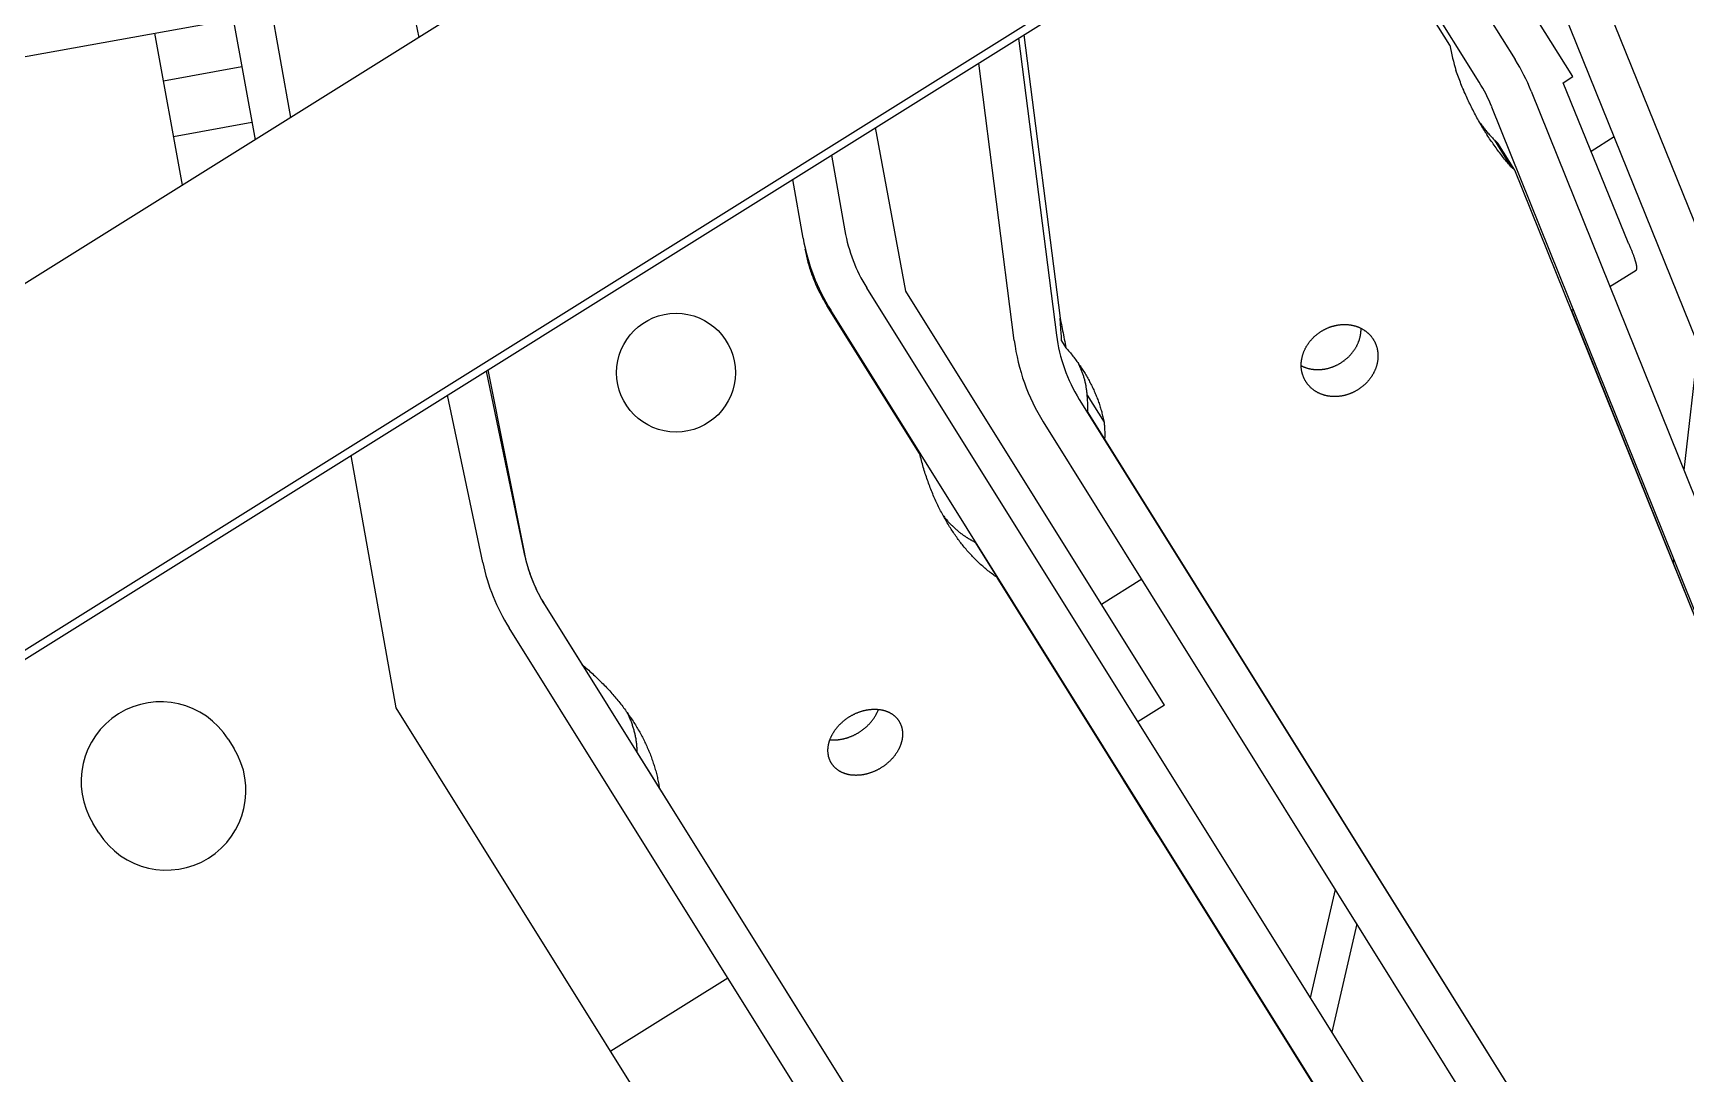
# Model space of a CAD drawing. Extents: x -79364 to 3230, y 28528 to 72157.
# Drawn here: x -66745.1 to -66433.7, y 55349.3 to 55545.4 of the extents above; entities that cross this region are included whole.
import ezdxf

# ---------------------------------------------------------------- set-up
doc = ezdxf.new("R2010")
doc.units = 0
doc.header["$LTSCALE"] = 500
doc.linetypes.add('CENTER', pattern=[7, 4, -1, 1, -1])
doc.layers.get('0').update_dxf_attribs({"linetype": 'CONTINUOUS'})
doc.layers.add('S0CO1', color=1, linetype='CONTINUOUS')

# ---------------------------------------------------------------- blocks, each defined once
blk = doc.blocks.new('PK65002M m platform_side')
at = {"linetype": 'Continuous'}
for p, q in [((-9419.15, 6567.8), (-11373.19, 5346.78)), ((-9465.53, 6442.11), (-9376.24, 6221.13)), ((-9383.66, 6218.13), (-9472.42, 6437.82)), ((-9459.95, 6399.06), (-9480.87, 6432.54)), ((-9487.24, 6428.56), (-9470.81, 6402.27)), ((-9681.26, 6424.98), (-9677.41, 6406.42)), ((-9483.1, 6404.97), (-9494.87, 6423.8)), ((-9477.59, 6398.03), (-9494.03, 6424.32)), ((-11331.72, 5303.7), (-9545.99, 6419.55)), ((-11330.93, 5302.43), (-9545.19, 6418.28)), ((-9701.51, 6391.36), (-9705.41, 6413.18)), ((-9767.17, 6400.03), (-9713.8, 6409.62)), ((-9712.38, 6409.88), (-9708.23, 6387.16)), ((-9721.92, 6378.61), (-9727.15, 6407.22)), ((-9564.4, 6406.28), (-9557.25, 6350.35)), ((-9563.37, 6406.92), (-9556.55, 6353.58)), ((-9725.51, 6398.28), (-9710.76, 6400.98)), ((-9565.18, 6349.33), (-9571.87, 6401.61)), ((-9461.79, 6397.91), (-9459.95, 6399.06)), ((-9449.5, 6367.81), (-9461.79, 6397.91)), ((-9467.79, 6396.32), (-9389.01, 6200.67)), ((-9390.38, 6182.65), (-9475.21, 6393.33)), ((-9723.59, 6387.76), (-9708.83, 6390.46)), ((-9585.64, 6358.66), (-9591.32, 6389.45)), ((-9452.17, 6387.69), (-9456.51, 6384.98)), ((-9471.47, 6381.98), (-9474.65, 6387.07)), ((-9470.9, 6381.41), (-9474.08, 6386.5)), ((-9599.61, 6384.28), (-9597.1, 6370)), ((-9397.07, 6198.37), (-9470.9, 6381.41)), ((-9604.98, 6368.62), (-9606.93, 6379.7)), ((-9448.04, 6362.56), (-9452.96, 6359.49)), ((-9448.04, 6362.56), (-9448.02, 6362.58)), ((-9593, 6359.29), (-9453.7, 6136.38)), ((-9536.89, 6280.64), (-9585.64, 6358.66)), ((-9583.04, 6328.07), (-9600.48, 6355.97)), ((-9458.63, 6129.17), (-9599.78, 6355.05)), ((-9459.85, 6355.18), (-9460.23, 6354.94)), ((-9427.79, 6274.53), (-9460.12, 6355.01)), ((-9556.26, 6349.28), (-9555.45, 6347.99)), ((-9436.34, 6348.53), (-9439.05, 6324.95)), ((-9664.72, 6343.59), (-9657.51, 6309.19)), ((-9664.36, 6343.82), (-9657.55, 6309.47)), ((-9665.34, 6307.54), (-9671.95, 6339.07)), ((-9552.93, 6338.26), (-9438.75, 6155.53)), ((-9551.46, 6339.08), (-9548.28, 6333.99)), ((-9551.35, 6335.76), (-9446.28, 6167.62)), ((-9454.84, 6166.18), (-9559.71, 6334.02)), ((-9681.64, 6280.17), (-9690.13, 6327.71)), ((-9572.63, 6311.41), (-9568.44, 6304.7)), ((-9534.38, 6308.61), (-9534.4, 6308.6)), ((-9440.96, 6308.28), (-9441.05, 6307.53)), ((-9474.69, 6154.65), (-9568.44, 6304.7)), ((-9541.18, 6304.36), (-9548.75, 6299.63)), ((-9653.59, 6299.44), (-9507.08, 6064.98)), ((-9653.56, 6299.4), (-9646.6, 6288.27)), ((-9509.46, 6053.69), (-9660.37, 6295.2)), ((-9627.95, 6194.25), (-9681.64, 6280.17)), ((-9536.89, 6280.64), (-9541.89, 6277.51)), ((-9713.3, 6274.22), (-9712.24, 6272.53)), ((-9548.68, 6273.27), (-9548.77, 6273.22)), ((-9636.23, 6271.67), (-9539.4, 6116.7)), ((-9634.13, 6268.3), (-9632.07, 6265)), ((-9538.55, 6256.88), (-9544.66, 6266.64)), ((-9737.68, 6256.63), (-9738.74, 6258.33)), ((-9537.94, 6255.89), (-9538.55, 6256.88)), ((-9533.62, 6248.98), (-9537.94, 6255.89)), ((-9537.94, 6255.89), (-9537.94, 6255.89)), ((-9533.62, 6248.98), (-9533.62, 6248.98)), ((-9509.39, 6225.5), (-9504.66, 6245.91)), ((-9500.64, 6239.48), (-9505.37, 6219.07)), ((-9612.37, 6233.47), (-9612.37, 6233.47)), ((-9523.67, 6233.05), (-9523.67, 6233.06)), ((-9522.82, 6231.69), (-9523.67, 6233.05)), ((-9619.15, 6229.23), (-9641.2, 6215.46)), ((-9510.36, 6211.76), (-9522.82, 6231.69)), ((-9511.98, 6214.34), (-9511.94, 6214.49))]:
    blk.add_line(p, q, dxfattribs=at)
for points in [[(-9479.03, 6393.28), (-9479.17, 6393.56), (-9479.31, 6393.85), (-9479.45, 6394.13), (-9479.59, 6394.42), (-9479.72, 6394.71), (-9479.86, 6395), (-9479.99, 6395.3), (-9480.12, 6395.59), (-9480.26, 6395.89), (-9480.39, 6396.19), (-9480.51, 6396.49), (-9480.64, 6396.79), (-9480.77, 6397.09), (-9480.89, 6397.39), (-9481.02, 6397.7), (-9481.14, 6398), (-9481.26, 6398.31), (-9481.38, 6398.62), (-9481.5, 6398.93), (-9481.62, 6399.25), (-9481.73, 6399.56), (-9481.85, 6399.87), (-9481.96, 6400.19)], [(-9477.39, 6390.23), (-9477.55, 6390.5), (-9477.7, 6390.77), (-9477.86, 6391.04), (-9478.01, 6391.31), (-9478.16, 6391.59), (-9478.31, 6391.87), (-9478.45, 6392.15), (-9478.6, 6392.43), (-9478.74, 6392.71), (-9478.89, 6392.99), (-9479.03, 6393.28)], [(-9477.52, 6390.45), (-9477.46, 6390.37), (-9477.34, 6390.2), (-9477.22, 6390.03), (-9477.1, 6389.86), (-9476.97, 6389.7), (-9476.85, 6389.53), (-9476.72, 6389.37), (-9476.59, 6389.21), (-9476.46, 6389.05), (-9476.33, 6388.89), (-9476.19, 6388.73), (-9476.06, 6388.57), (-9475.93, 6388.42), (-9475.79, 6388.26), (-9475.65, 6388.11), (-9475.51, 6387.96), (-9475.37, 6387.81), (-9475.23, 6387.66), (-9475.09, 6387.51), (-9474.94, 6387.36), (-9474.8, 6387.22), (-9474.65, 6387.07)], [(-9476.43, 6388.61), (-9476.44, 6388.64), (-9476.61, 6388.9), (-9476.77, 6389.16), (-9476.93, 6389.43), (-9477.08, 6389.69), (-9477.24, 6389.96), (-9477.39, 6390.23)], [(-9471.47, 6381.98), (-9471.66, 6382.2), (-9471.85, 6382.42), (-9472.05, 6382.64), (-9472.23, 6382.86), (-9472.42, 6383.08), (-9472.61, 6383.31), (-9472.8, 6383.53), (-9472.98, 6383.76), (-9473.17, 6383.99), (-9473.35, 6384.22), (-9473.53, 6384.45), (-9473.71, 6384.69), (-9473.89, 6384.92), (-9474.07, 6385.16), (-9474.25, 6385.4), (-9474.42, 6385.64), (-9474.6, 6385.88), (-9474.77, 6386.12), (-9474.94, 6386.37), (-9475.11, 6386.62), (-9475.28, 6386.86), (-9475.45, 6387.11), (-9475.62, 6387.36), (-9475.79, 6387.62), (-9475.95, 6387.87), (-9476.12, 6388.13), (-9476.28, 6388.38), (-9476.43, 6388.61)], [(-9474.65, 6387.07), (-9474.46, 6386.88), (-9474.27, 6386.69), (-9474.08, 6386.5)], [(-9470.9, 6381.41), (-9471.09, 6381.6), (-9471.28, 6381.79), (-9471.47, 6381.98)], [(-9600.48, 6355.97), (-9600.64, 6356.23), (-9600.79, 6356.49), (-9600.94, 6356.75), (-9601.09, 6357), (-9601.24, 6357.26), (-9601.38, 6357.52), (-9601.52, 6357.78), (-9601.66, 6358.04), (-9601.79, 6358.3), (-9601.92, 6358.57), (-9602.05, 6358.83), (-9602.18, 6359.1), (-9602.3, 6359.37), (-9602.43, 6359.64), (-9602.55, 6359.91), (-9602.66, 6360.18), (-9602.78, 6360.45), (-9602.89, 6360.73), (-9603, 6361), (-9603.1, 6361.28), (-9603.2, 6361.55), (-9603.3, 6361.83), (-9603.4, 6362.11), (-9603.5, 6362.39), (-9603.59, 6362.67), (-9603.68, 6362.95), (-9603.76, 6363.23), (-9603.85, 6363.52), (-9603.93, 6363.8), (-9604.01, 6364.09), (-9604.08, 6364.37), (-9604.15, 6364.66), (-9604.22, 6364.95), (-9604.29, 6365.23), (-9604.35, 6365.52), (-9604.42, 6365.81), (-9604.47, 6366.1), (-9604.53, 6366.39), (-9604.56, 6366.53)], [(-9448.02, 6362.58), (-9448, 6362.59), (-9447.98, 6362.62), (-9447.96, 6362.64), (-9447.94, 6362.67), (-9447.93, 6362.7), (-9447.91, 6362.73), (-9447.9, 6362.77), (-9447.89, 6362.81), (-9447.89, 6362.85), (-9447.88, 6362.89), (-9447.88, 6362.94), (-9447.88, 6362.99), (-9447.88, 6363.04), (-9447.88, 6363.1), (-9447.88, 6363.15), (-9447.88, 6363.21), (-9447.89, 6363.28), (-9447.9, 6363.34), (-9447.91, 6363.41), (-9447.92, 6363.48), (-9447.94, 6363.56), (-9447.95, 6363.64), (-9447.97, 6363.72), (-9447.99, 6363.8), (-9448.01, 6363.88), (-9448.03, 6363.97), (-9448.05, 6364.06), (-9448.08, 6364.15), (-9448.11, 6364.25), (-9448.14, 6364.35), (-9448.17, 6364.45), (-9448.2, 6364.55), (-9448.24, 6364.66), (-9448.27, 6364.77), (-9448.31, 6364.88), (-9448.35, 6364.99), (-9448.39, 6365.11), (-9448.43, 6365.23), (-9448.48, 6365.35), (-9448.53, 6365.48), (-9448.57, 6365.6), (-9448.62, 6365.73), (-9448.68, 6365.87), (-9448.73, 6366), (-9448.79, 6366.14), (-9448.84, 6366.28), (-9448.9, 6366.42), (-9448.96, 6366.56), (-9449.02, 6366.71), (-9449.09, 6366.86), (-9449.15, 6367.01), (-9449.22, 6367.17), (-9449.29, 6367.32), (-9449.36, 6367.48), (-9449.43, 6367.64), (-9449.5, 6367.81)], [(-9556.26, 6349.28), (-9556.28, 6349.61), (-9556.3, 6349.94), (-9556.32, 6350.28), (-9556.34, 6350.61), (-9556.36, 6350.94), (-9556.39, 6351.27), (-9556.41, 6351.6), (-9556.43, 6351.93), (-9556.45, 6352.26), (-9556.48, 6352.59), (-9556.5, 6352.92), (-9556.52, 6353.25), (-9556.55, 6353.58)], [(-9556.55, 6353.58), (-9556.47, 6353.18), (-9556.39, 6352.79), (-9556.31, 6352.39), (-9556.23, 6351.99), (-9556.15, 6351.59), (-9556.07, 6351.19), (-9555.99, 6350.79), (-9555.91, 6350.39), (-9555.84, 6349.99), (-9555.76, 6349.59), (-9555.68, 6349.19), (-9555.61, 6348.79), (-9555.53, 6348.39), (-9555.45, 6347.99)], [(-9510.05, 6348.36), (-9510, 6348.44), (-9509.95, 6348.53), (-9509.89, 6348.61), (-9509.83, 6348.7), (-9509.78, 6348.78), (-9509.72, 6348.86), (-9509.66, 6348.94), (-9509.6, 6349.02), (-9509.54, 6349.1), (-9509.47, 6349.18), (-9509.41, 6349.26), (-9509.35, 6349.34), (-9509.28, 6349.42), (-9509.21, 6349.5), (-9509.14, 6349.57), (-9509.08, 6349.65), (-9509, 6349.72), (-9508.93, 6349.8), (-9508.86, 6349.87), (-9508.79, 6349.94), (-9508.72, 6350.01), (-9508.64, 6350.08), (-9508.56, 6350.15), (-9508.49, 6350.22), (-9508.41, 6350.29), (-9508.33, 6350.36), (-9508.25, 6350.42), (-9508.17, 6350.49), (-9508.09, 6350.55), (-9508.01, 6350.62), (-9507.93, 6350.68), (-9507.84, 6350.74), (-9507.76, 6350.8), (-9507.67, 6350.86), (-9507.59, 6350.92), (-9507.5, 6350.98), (-9507.42, 6351.03), (-9507.33, 6351.09), (-9507.24, 6351.14), (-9507.15, 6351.2), (-9507.06, 6351.25), (-9506.97, 6351.3), (-9506.88, 6351.35), (-9506.79, 6351.4), (-9506.7, 6351.45), (-9506.6, 6351.49), (-9506.51, 6351.54), (-9506.42, 6351.58), (-9506.32, 6351.63), (-9506.23, 6351.67), (-9506.13, 6351.71), (-9506.04, 6351.75), (-9505.94, 6351.79), (-9505.84, 6351.83), (-9505.75, 6351.86), (-9505.65, 6351.9), (-9505.55, 6351.93), (-9505.46, 6351.96), (-9505.36, 6351.99), (-9505.26, 6352.03), (-9505.16, 6352.05), (-9505.06, 6352.08), (-9504.96, 6352.11), (-9504.86, 6352.13), (-9504.76, 6352.16), (-9504.66, 6352.18), (-9504.56, 6352.2), (-9504.46, 6352.22), (-9504.36, 6352.24), (-9504.26, 6352.26), (-9504.16, 6352.27), (-9504.06, 6352.29), (-9503.96, 6352.3), (-9503.86, 6352.32), (-9503.76, 6352.33), (-9503.66, 6352.34), (-9503.56, 6352.34), (-9503.46, 6352.35), (-9503.36, 6352.36), (-9503.26, 6352.36), (-9503.16, 6352.37), (-9503.06, 6352.37), (-9502.96, 6352.37), (-9502.87, 6352.37), (-9502.77, 6352.37), (-9502.67, 6352.36), (-9502.57, 6352.36), (-9502.47, 6352.35), (-9502.38, 6352.35), (-9502.28, 6352.34), (-9502.18, 6352.33), (-9502.08, 6352.32), (-9501.99, 6352.3), (-9501.89, 6352.29), (-9501.8, 6352.28), (-9501.7, 6352.26), (-9501.61, 6352.24), (-9501.51, 6352.22), (-9501.42, 6352.2), (-9501.32, 6352.18), (-9501.23, 6352.16), (-9501.14, 6352.14), (-9501.05, 6352.11), (-9500.95, 6352.09), (-9500.86, 6352.06), (-9500.77, 6352.03), (-9500.68, 6352), (-9500.59, 6351.97), (-9500.5, 6351.94), (-9500.42, 6351.9), (-9500.33, 6351.87), (-9500.24, 6351.83), (-9500.16, 6351.79), (-9500.07, 6351.76), (-9499.99, 6351.72), (-9499.9, 6351.68), (-9499.82, 6351.63), (-9499.74, 6351.59), (-9499.66, 6351.55), (-9499.57, 6351.5), (-9499.49, 6351.45), (-9499.42, 6351.41), (-9499.34, 6351.36), (-9499.26, 6351.31), (-9499.18, 6351.26), (-9499.11, 6351.2), (-9499.03, 6351.15), (-9498.96, 6351.1), (-9498.89, 6351.04), (-9498.81, 6350.99), (-9498.74, 6350.93), (-9498.67, 6350.87), (-9498.6, 6350.81), (-9498.54, 6350.75), (-9498.47, 6350.69), (-9498.4, 6350.63), (-9498.34, 6350.56), (-9498.28, 6350.5), (-9498.21, 6350.43), (-9498.15, 6350.37), (-9498.09, 6350.3), (-9498.03, 6350.23), (-9497.97, 6350.16), (-9497.92, 6350.09), (-9497.86, 6350.02), (-9497.8, 6349.95), (-9497.75, 6349.87), (-9497.7, 6349.8), (-9497.65, 6349.73), (-9497.6, 6349.65), (-9497.55, 6349.58), (-9497.53, 6349.55)], [(-9500.91, 6347.88), (-9500.86, 6347.97), (-9500.81, 6348.05), (-9500.76, 6348.14), (-9500.71, 6348.23), (-9500.66, 6348.31), (-9500.62, 6348.4), (-9500.57, 6348.49), (-9500.53, 6348.58), (-9500.49, 6348.67), (-9500.45, 6348.76), (-9500.41, 6348.85), (-9500.37, 6348.94), (-9500.33, 6349.03), (-9500.3, 6349.13), (-9500.26, 6349.22), (-9500.23, 6349.31), (-9500.2, 6349.4), (-9500.17, 6349.5), (-9500.14, 6349.59), (-9500.11, 6349.68), (-9500.08, 6349.78), (-9500.06, 6349.87), (-9500.03, 6349.96), (-9500.01, 6350.06), (-9499.99, 6350.15), (-9499.97, 6350.24), (-9499.95, 6350.34), (-9499.94, 6350.43), (-9499.92, 6350.52), (-9499.91, 6350.62), (-9499.89, 6350.71), (-9499.88, 6350.8), (-9499.87, 6350.9), (-9499.86, 6350.99), (-9499.86, 6351.08), (-9499.85, 6351.18), (-9499.85, 6351.27), (-9499.84, 6351.37), (-9499.84, 6351.46), (-9499.84, 6351.55), (-9499.84, 6351.64)], [(-9555.45, 6347.99), (-9555.28, 6347.8), (-9555.11, 6347.6), (-9554.94, 6347.4), (-9554.77, 6347.2), (-9554.61, 6347.01), (-9554.45, 6346.81), (-9554.29, 6346.61)], [(-9510.25, 6341.6), (-9510.28, 6341.65), (-9510.33, 6341.73), (-9510.37, 6341.81), (-9510.42, 6341.88), (-9510.46, 6341.96), (-9510.5, 6342.04), (-9510.54, 6342.12), (-9510.58, 6342.2), (-9510.62, 6342.29), (-9510.65, 6342.37), (-9510.69, 6342.45), (-9510.72, 6342.53), (-9510.75, 6342.62), (-9510.78, 6342.7), (-9510.81, 6342.79), (-9510.84, 6342.87), (-9510.87, 6342.96), (-9510.89, 6343.05), (-9510.92, 6343.13), (-9510.94, 6343.22), (-9510.96, 6343.31), (-9510.98, 6343.4), (-9511, 6343.49), (-9511.02, 6343.58), (-9511.04, 6343.67), (-9511.05, 6343.76), (-9511.06, 6343.85), (-9511.08, 6343.94), (-9511.09, 6344.03), (-9511.1, 6344.12), (-9511.11, 6344.21), (-9511.11, 6344.31), (-9511.12, 6344.4), (-9511.12, 6344.49), (-9511.12, 6344.58), (-9511.12, 6344.68), (-9511.12, 6344.77), (-9511.12, 6344.86), (-9511.12, 6344.96), (-9511.11, 6345.05), (-9511.11, 6345.14), (-9511.1, 6345.24), (-9511.09, 6345.33), (-9511.08, 6345.43), (-9511.07, 6345.52), (-9511.06, 6345.61), (-9511.04, 6345.71), (-9511.03, 6345.8), (-9511.01, 6345.9), (-9510.99, 6345.99), (-9510.97, 6346.08), (-9510.95, 6346.18), (-9510.93, 6346.27), (-9510.91, 6346.37), (-9510.88, 6346.46), (-9510.86, 6346.55), (-9510.83, 6346.65), (-9510.8, 6346.74), (-9510.77, 6346.83), (-9510.74, 6346.92), (-9510.7, 6347.02), (-9510.67, 6347.11), (-9510.63, 6347.2), (-9510.6, 6347.29), (-9510.56, 6347.38), (-9510.52, 6347.47), (-9510.48, 6347.56), (-9510.44, 6347.65), (-9510.39, 6347.74), (-9510.35, 6347.83), (-9510.3, 6347.92), (-9510.25, 6348.01), (-9510.21, 6348.1), (-9510.16, 6348.19), (-9510.11, 6348.27), (-9510.05, 6348.36)], [(-9511.12, 6344.6), (-9511.07, 6344.57), (-9510.99, 6344.53), (-9510.9, 6344.49), (-9510.82, 6344.45), (-9510.73, 6344.41), (-9510.64, 6344.38), (-9510.55, 6344.34), (-9510.47, 6344.31), (-9510.38, 6344.27), (-9510.29, 6344.24), (-9510.2, 6344.21), (-9510.11, 6344.18), (-9510.02, 6344.16), (-9509.92, 6344.13), (-9509.83, 6344.1), (-9509.74, 6344.08), (-9509.65, 6344.06), (-9509.55, 6344.04), (-9509.46, 6344.02), (-9509.37, 6344), (-9509.27, 6343.98), (-9509.18, 6343.97), (-9509.08, 6343.95), (-9508.99, 6343.94), (-9508.89, 6343.92), (-9508.79, 6343.91), (-9508.69, 6343.9), (-9508.6, 6343.9), (-9508.5, 6343.89), (-9508.4, 6343.88), (-9508.3, 6343.88), (-9508.2, 6343.87), (-9508.1, 6343.87), (-9508, 6343.87), (-9507.9, 6343.87), (-9507.8, 6343.87), (-9507.7, 6343.88), (-9507.6, 6343.88), (-9507.5, 6343.89), (-9507.4, 6343.9), (-9507.3, 6343.9), (-9507.2, 6343.91), (-9507.1, 6343.92), (-9507, 6343.94), (-9506.9, 6343.95), (-9506.8, 6343.96), (-9506.7, 6343.98), (-9506.61, 6344), (-9506.51, 6344.02), (-9506.41, 6344.04), (-9506.31, 6344.06), (-9506.21, 6344.08), (-9506.11, 6344.1), (-9506.01, 6344.13), (-9505.91, 6344.16), (-9505.81, 6344.18), (-9505.71, 6344.21), (-9505.61, 6344.24), (-9505.52, 6344.27), (-9505.42, 6344.31), (-9505.32, 6344.34), (-9505.22, 6344.38), (-9505.13, 6344.41), (-9505.03, 6344.45), (-9504.93, 6344.49), (-9504.84, 6344.53), (-9504.74, 6344.57), (-9504.65, 6344.61), (-9504.55, 6344.65), (-9504.46, 6344.7), (-9504.37, 6344.74), (-9504.28, 6344.79), (-9504.18, 6344.84), (-9504.09, 6344.89), (-9504, 6344.94), (-9503.91, 6344.99), (-9503.82, 6345.04), (-9503.74, 6345.09), (-9503.65, 6345.14), (-9503.56, 6345.2), (-9503.47, 6345.26), (-9503.39, 6345.31), (-9503.3, 6345.37), (-9503.22, 6345.43), (-9503.13, 6345.49), (-9503.05, 6345.55), (-9502.96, 6345.62), (-9502.88, 6345.68), (-9502.8, 6345.75), (-9502.72, 6345.81), (-9502.64, 6345.88), (-9502.56, 6345.95), (-9502.48, 6346.01), (-9502.4, 6346.08), (-9502.33, 6346.15), (-9502.25, 6346.22), (-9502.18, 6346.3), (-9502.1, 6346.37), (-9502.03, 6346.44), (-9501.96, 6346.52), (-9501.89, 6346.59), (-9501.82, 6346.67), (-9501.75, 6346.74), (-9501.69, 6346.82), (-9501.62, 6346.9), (-9501.56, 6346.97), (-9501.49, 6347.05), (-9501.43, 6347.13), (-9501.37, 6347.21), (-9501.31, 6347.29), (-9501.25, 6347.38), (-9501.19, 6347.46), (-9501.13, 6347.54), (-9501.07, 6347.63), (-9501.02, 6347.71), (-9500.96, 6347.8), (-9500.91, 6347.88)], [(-9497.53, 6349.55), (-9497.5, 6349.5), (-9497.46, 6349.42), (-9497.41, 6349.35), (-9497.37, 6349.27), (-9497.32, 6349.19), (-9497.28, 6349.11), (-9497.24, 6349.03), (-9497.2, 6348.95), (-9497.17, 6348.87), (-9497.13, 6348.78), (-9497.1, 6348.7), (-9497.06, 6348.62), (-9497.03, 6348.53), (-9497, 6348.45), (-9496.97, 6348.36), (-9496.94, 6348.28), (-9496.92, 6348.19), (-9496.89, 6348.1), (-9496.87, 6348.02), (-9496.84, 6347.93), (-9496.82, 6347.84), (-9496.8, 6347.75), (-9496.78, 6347.66), (-9496.76, 6347.57), (-9496.75, 6347.48), (-9496.73, 6347.39), (-9496.72, 6347.3), (-9496.71, 6347.21), (-9496.7, 6347.12), (-9496.69, 6347.03), (-9496.68, 6346.94), (-9496.67, 6346.85), (-9496.67, 6346.75), (-9496.66, 6346.66), (-9496.66, 6346.57), (-9496.66, 6346.47), (-9496.66, 6346.38), (-9496.66, 6346.29), (-9496.67, 6346.19), (-9496.67, 6346.1), (-9496.68, 6346.01), (-9496.68, 6345.91), (-9496.69, 6345.82), (-9496.7, 6345.73), (-9496.71, 6345.63), (-9496.73, 6345.54), (-9496.74, 6345.44), (-9496.76, 6345.35), (-9496.77, 6345.26), (-9496.79, 6345.16), (-9496.81, 6345.07), (-9496.83, 6344.97), (-9496.85, 6344.88), (-9496.88, 6344.79), (-9496.9, 6344.69), (-9496.93, 6344.6), (-9496.96, 6344.51), (-9496.99, 6344.41), (-9497.02, 6344.32), (-9497.05, 6344.23), (-9497.08, 6344.13), (-9497.12, 6344.04), (-9497.15, 6343.95), (-9497.19, 6343.86), (-9497.23, 6343.77), (-9497.27, 6343.68), (-9497.31, 6343.59), (-9497.35, 6343.5), (-9497.39, 6343.41), (-9497.44, 6343.32), (-9497.48, 6343.23), (-9497.53, 6343.14), (-9497.58, 6343.05), (-9497.63, 6342.97), (-9497.68, 6342.88), (-9497.73, 6342.79)], [(-9554.29, 6346.61), (-9554.13, 6346.41), (-9553.97, 6346.21), (-9553.82, 6346.01), (-9553.66, 6345.8), (-9553.51, 6345.6), (-9553.37, 6345.4), (-9553.22, 6345.19), (-9553.07, 6344.99), (-9552.93, 6344.78), (-9552.79, 6344.58), (-9552.65, 6344.37), (-9552.51, 6344.16), (-9552.38, 6343.96), (-9552.24, 6343.75), (-9552.11, 6343.54)], [(-9551.46, 6339.08), (-9551.47, 6339.25), (-9551.48, 6339.43), (-9551.5, 6339.6), (-9551.52, 6339.78), (-9551.54, 6339.95), (-9551.56, 6340.12), (-9551.58, 6340.29), (-9551.61, 6340.46), (-9551.64, 6340.63), (-9551.67, 6340.8), (-9551.7, 6340.97), (-9551.73, 6341.13), (-9551.77, 6341.3), (-9551.8, 6341.47), (-9551.84, 6341.63), (-9551.88, 6341.79), (-9551.92, 6341.95), (-9551.97, 6342.12), (-9552.01, 6342.28), (-9552.06, 6342.44), (-9552.11, 6342.59), (-9552.16, 6342.75), (-9552.21, 6342.91), (-9552.26, 6343.07), (-9552.32, 6343.22), (-9552.37, 6343.38), (-9552.43, 6343.53), (-9552.49, 6343.68), (-9552.55, 6343.84), (-9552.62, 6343.99), (-9552.68, 6344.14), (-9552.75, 6344.29), (-9552.82, 6344.44), (-9552.89, 6344.59), (-9552.96, 6344.73), (-9553.03, 6344.88), (-9553.1, 6345.03), (-9553.12, 6345.05)], [(-9552.11, 6343.54), (-9551.98, 6343.32), (-9551.85, 6343.11), (-9551.72, 6342.89), (-9551.59, 6342.68), (-9551.47, 6342.46), (-9551.34, 6342.24), (-9551.22, 6342.02), (-9551.1, 6341.8), (-9550.99, 6341.58), (-9550.87, 6341.36), (-9550.76, 6341.14), (-9550.65, 6340.92), (-9550.54, 6340.7), (-9550.43, 6340.48), (-9550.32, 6340.25), (-9550.22, 6340.03), (-9550.12, 6339.8), (-9550.02, 6339.58), (-9549.92, 6339.35), (-9549.83, 6339.12), (-9549.74, 6338.9), (-9549.65, 6338.67), (-9549.56, 6338.44), (-9549.47, 6338.21), (-9549.39, 6337.98), (-9549.3, 6337.75), (-9549.22, 6337.52), (-9549.14, 6337.29), (-9549.07, 6337.06), (-9548.99, 6336.82), (-9548.92, 6336.59), (-9548.85, 6336.36), (-9548.78, 6336.12), (-9548.72, 6335.89), (-9548.66, 6335.65), (-9548.6, 6335.41), (-9548.54, 6335.18), (-9548.48, 6334.94), (-9548.43, 6334.7), (-9548.38, 6334.46), (-9548.33, 6334.23), (-9548.28, 6333.99)], [(-9497.73, 6342.79), (-9497.78, 6342.71), (-9497.84, 6342.62), (-9497.89, 6342.54), (-9497.95, 6342.45), (-9498.01, 6342.37), (-9498.07, 6342.29), (-9498.13, 6342.21), (-9498.19, 6342.13), (-9498.25, 6342.05), (-9498.31, 6341.97), (-9498.37, 6341.89), (-9498.44, 6341.81), (-9498.51, 6341.73), (-9498.57, 6341.66), (-9498.64, 6341.58), (-9498.71, 6341.5), (-9498.78, 6341.43), (-9498.85, 6341.36), (-9498.92, 6341.28), (-9499, 6341.21), (-9499.07, 6341.14), (-9499.14, 6341.07), (-9499.22, 6341), (-9499.3, 6340.93), (-9499.37, 6340.86), (-9499.45, 6340.79), (-9499.53, 6340.73), (-9499.61, 6340.66), (-9499.69, 6340.6), (-9499.78, 6340.54), (-9499.86, 6340.47), (-9499.94, 6340.41), (-9500.03, 6340.35), (-9500.11, 6340.29), (-9500.2, 6340.23), (-9500.28, 6340.18), (-9500.37, 6340.12), (-9500.46, 6340.06), (-9500.55, 6340.01), (-9500.63, 6339.96), (-9500.72, 6339.9), (-9500.81, 6339.85), (-9500.91, 6339.8), (-9501, 6339.75), (-9501.09, 6339.71), (-9501.18, 6339.66), (-9501.28, 6339.61), (-9501.37, 6339.57), (-9501.46, 6339.52), (-9501.56, 6339.48), (-9501.65, 6339.44), (-9501.75, 6339.4), (-9501.84, 6339.36), (-9501.94, 6339.33), (-9502.04, 6339.29), (-9502.13, 6339.25), (-9502.23, 6339.22), (-9502.33, 6339.19), (-9502.43, 6339.16), (-9502.53, 6339.13), (-9502.62, 6339.1), (-9502.72, 6339.07), (-9502.82, 6339.04), (-9502.92, 6339.02), (-9503.02, 6338.99), (-9503.12, 6338.97), (-9503.22, 6338.95), (-9503.32, 6338.93), (-9503.42, 6338.91), (-9503.52, 6338.89), (-9503.62, 6338.88), (-9503.72, 6338.86), (-9503.82, 6338.85), (-9503.92, 6338.84), (-9504.02, 6338.82), (-9504.12, 6338.82), (-9504.22, 6338.81), (-9504.32, 6338.8), (-9504.42, 6338.79), (-9504.52, 6338.79), (-9504.62, 6338.79), (-9504.72, 6338.78), (-9504.82, 6338.78), (-9504.92, 6338.78), (-9505.02, 6338.79), (-9505.12, 6338.79), (-9505.21, 6338.79), (-9505.31, 6338.8), (-9505.41, 6338.81), (-9505.51, 6338.81), (-9505.6, 6338.82), (-9505.7, 6338.84), (-9505.8, 6338.85), (-9505.89, 6338.86), (-9505.99, 6338.88), (-9506.08, 6338.89), (-9506.18, 6338.91), (-9506.27, 6338.93), (-9506.37, 6338.95), (-9506.46, 6338.97), (-9506.55, 6338.99), (-9506.65, 6339.01), (-9506.74, 6339.04), (-9506.83, 6339.07), (-9506.92, 6339.09), (-9507.01, 6339.12), (-9507.1, 6339.15), (-9507.19, 6339.18), (-9507.28, 6339.22), (-9507.37, 6339.25), (-9507.46, 6339.28), (-9507.54, 6339.32), (-9507.63, 6339.36), (-9507.71, 6339.4), (-9507.8, 6339.43), (-9507.88, 6339.48), (-9507.97, 6339.52), (-9508.05, 6339.56), (-9508.13, 6339.6), (-9508.21, 6339.65), (-9508.29, 6339.7), (-9508.37, 6339.74), (-9508.45, 6339.79), (-9508.53, 6339.84), (-9508.6, 6339.89), (-9508.68, 6339.95), (-9508.75, 6340), (-9508.83, 6340.05), (-9508.9, 6340.11), (-9508.97, 6340.17), (-9509.04, 6340.22), (-9509.11, 6340.28), (-9509.18, 6340.34), (-9509.25, 6340.4), (-9509.31, 6340.46), (-9509.38, 6340.53), (-9509.45, 6340.59), (-9509.51, 6340.65), (-9509.57, 6340.72), (-9509.63, 6340.79), (-9509.69, 6340.85), (-9509.75, 6340.92), (-9509.81, 6340.99), (-9509.87, 6341.06), (-9509.93, 6341.13), (-9509.98, 6341.2), (-9510.03, 6341.28), (-9510.09, 6341.35), (-9510.14, 6341.42), (-9510.19, 6341.5), (-9510.24, 6341.57), (-9510.25, 6341.6)], [(-9551.35, 6335.76), (-9551.34, 6335.98), (-9551.33, 6336.2), (-9551.33, 6336.42), (-9551.33, 6336.65), (-9551.33, 6336.87), (-9551.33, 6337.09), (-9551.33, 6337.31), (-9551.34, 6337.53), (-9551.35, 6337.76), (-9551.36, 6337.98), (-9551.38, 6338.2), (-9551.39, 6338.42), (-9551.41, 6338.64), (-9551.43, 6338.86), (-9551.46, 6339.08)], [(-9548.28, 6333.99), (-9548.25, 6333.77), (-9548.23, 6333.55), (-9548.21, 6333.33), (-9548.2, 6333.11), (-9548.18, 6332.89), (-9548.17, 6332.67), (-9548.16, 6332.45), (-9548.15, 6332.23), (-9548.15, 6332.01), (-9548.15, 6331.79), (-9548.15, 6331.56), (-9548.15, 6331.34), (-9548.15, 6331.12), (-9548.16, 6330.89), (-9548.17, 6330.67)], [(-9583, 6328.01), (-9583.03, 6328.05), (-9583.04, 6328.07)], [(-9577.37, 6314.27), (-9577.51, 6314.51), (-9577.66, 6314.75), (-9577.81, 6314.99), (-9577.95, 6315.24), (-9578.09, 6315.48), (-9578.23, 6315.73), (-9578.38, 6315.98), (-9578.51, 6316.23), (-9578.65, 6316.48), (-9578.79, 6316.74), (-9578.92, 6316.99), (-9579.06, 6317.25), (-9579.19, 6317.51), (-9579.32, 6317.77), (-9579.45, 6318.03), (-9579.58, 6318.3), (-9579.7, 6318.57), (-9579.83, 6318.83), (-9579.95, 6319.1), (-9580.08, 6319.38), (-9580.2, 6319.65), (-9580.32, 6319.92), (-9580.44, 6320.2), (-9580.55, 6320.48), (-9580.67, 6320.76), (-9580.78, 6321.04), (-9580.9, 6321.32), (-9581.01, 6321.61), (-9581.12, 6321.9), (-9581.23, 6322.19), (-9581.34, 6322.48), (-9581.44, 6322.77), (-9581.55, 6323.06), (-9581.65, 6323.36), (-9581.75, 6323.66), (-9581.85, 6323.96), (-9581.95, 6324.26), (-9582.04, 6324.56), (-9582.14, 6324.87), (-9582.23, 6325.17), (-9582.33, 6325.48), (-9582.42, 6325.79), (-9582.5, 6326.1), (-9582.59, 6326.41), (-9582.68, 6326.73), (-9582.76, 6327.05), (-9582.84, 6327.37), (-9582.92, 6327.69), (-9583, 6328.01)], [(-9578.61, 6316.41), (-9578.58, 6316.37), (-9578.47, 6316.23), (-9578.36, 6316.09), (-9578.25, 6315.95), (-9578.14, 6315.82), (-9578.03, 6315.68), (-9577.92, 6315.55), (-9577.8, 6315.41), (-9577.69, 6315.28)], [(-9577.69, 6315.28), (-9577.62, 6315.21), (-9577.56, 6315.14), (-9577.5, 6315.08), (-9577.44, 6315.01), (-9577.37, 6314.94), (-9577.31, 6314.88), (-9577.25, 6314.81), (-9577.18, 6314.74), (-9577.12, 6314.68), (-9577.05, 6314.61), (-9576.99, 6314.55), (-9576.92, 6314.48), (-9576.86, 6314.42), (-9576.79, 6314.35), (-9576.73, 6314.29), (-9576.66, 6314.22), (-9576.59, 6314.16), (-9576.52, 6314.1), (-9576.46, 6314.03), (-9576.39, 6313.97), (-9576.32, 6313.91), (-9576.25, 6313.85), (-9576.18, 6313.79), (-9576.11, 6313.73), (-9576.04, 6313.67), (-9575.97, 6313.61), (-9575.9, 6313.55), (-9575.83, 6313.49), (-9575.76, 6313.43), (-9575.68, 6313.37), (-9575.61, 6313.31), (-9575.54, 6313.25), (-9575.46, 6313.19), (-9575.39, 6313.14), (-9575.32, 6313.08), (-9575.24, 6313.02), (-9575.17, 6312.97), (-9575.09, 6312.91), (-9575.02, 6312.86), (-9574.94, 6312.8), (-9574.86, 6312.75), (-9574.79, 6312.69), (-9574.71, 6312.64), (-9574.63, 6312.58), (-9574.55, 6312.53), (-9574.47, 6312.48), (-9574.39, 6312.42), (-9574.31, 6312.37), (-9574.23, 6312.32), (-9574.15, 6312.27), (-9574.07, 6312.22), (-9573.99, 6312.17), (-9573.91, 6312.12), (-9573.83, 6312.07), (-9573.75, 6312.02), (-9573.66, 6311.97), (-9573.58, 6311.92), (-9573.5, 6311.87), (-9573.41, 6311.82), (-9573.33, 6311.77), (-9573.24, 6311.73), (-9573.16, 6311.68), (-9573.07, 6311.64), (-9572.98, 6311.59), (-9572.9, 6311.54), (-9572.81, 6311.5), (-9572.72, 6311.45), (-9572.63, 6311.41)], [(-9574.79, 6310.64), (-9574.95, 6310.84), (-9575.11, 6311.04), (-9575.27, 6311.25), (-9575.42, 6311.45), (-9575.58, 6311.66), (-9575.74, 6311.87), (-9575.89, 6312.08), (-9576.04, 6312.29), (-9576.19, 6312.51), (-9576.34, 6312.72), (-9576.49, 6312.94), (-9576.64, 6313.16), (-9576.79, 6313.38), (-9576.94, 6313.6), (-9577.08, 6313.82), (-9577.22, 6314.04), (-9577.37, 6314.27)], [(-9568.47, 6304.75), (-9568.68, 6304.89), (-9568.89, 6305.04), (-9569.11, 6305.19), (-9569.31, 6305.35), (-9569.52, 6305.5), (-9569.73, 6305.66), (-9569.93, 6305.82), (-9570.14, 6305.98), (-9570.34, 6306.14), (-9570.54, 6306.31), (-9570.74, 6306.48), (-9570.94, 6306.65), (-9571.13, 6306.82), (-9571.33, 6306.99), (-9571.52, 6307.17), (-9571.72, 6307.34), (-9571.91, 6307.52), (-9572.1, 6307.7), (-9572.29, 6307.89), (-9572.47, 6308.07), (-9572.66, 6308.26), (-9572.84, 6308.45), (-9573.03, 6308.64), (-9573.21, 6308.83), (-9573.39, 6309.02), (-9573.57, 6309.22), (-9573.75, 6309.42), (-9573.92, 6309.62), (-9574.1, 6309.82), (-9574.27, 6310.02), (-9574.44, 6310.23), (-9574.61, 6310.43), (-9574.79, 6310.64)], [(-9646.6, 6288.27), (-9646.35, 6288.06), (-9646.11, 6287.85), (-9645.86, 6287.64), (-9645.62, 6287.43), (-9645.38, 6287.22), (-9645.14, 6287.01), (-9644.9, 6286.8), (-9644.67, 6286.59), (-9644.44, 6286.37), (-9644.21, 6286.16), (-9643.98, 6285.94), (-9643.75, 6285.73), (-9643.53, 6285.51), (-9643.31, 6285.3), (-9643.09, 6285.08), (-9642.87, 6284.86), (-9642.66, 6284.65), (-9642.44, 6284.43), (-9642.23, 6284.21), (-9642.03, 6283.99), (-9641.82, 6283.77), (-9641.61, 6283.55), (-9641.41, 6283.33), (-9641.21, 6283.11), (-9641.01, 6282.88), (-9640.82, 6282.66), (-9640.62, 6282.44), (-9640.43, 6282.22), (-9640.24, 6281.99), (-9640.06, 6281.77), (-9639.87, 6281.54), (-9639.69, 6281.32)], [(-9639.69, 6281.32), (-9639.5, 6281.09), (-9639.32, 6280.86), (-9639.15, 6280.64), (-9638.97, 6280.41), (-9638.8, 6280.18), (-9638.63, 6279.95), (-9638.46, 6279.72), (-9638.29, 6279.49), (-9638.12, 6279.26), (-9637.96, 6279.03), (-9637.8, 6278.8), (-9637.64, 6278.57), (-9637.48, 6278.34), (-9637.33, 6278.11), (-9637.17, 6277.88), (-9637.02, 6277.64), (-9636.87, 6277.41), (-9636.73, 6277.18)], [(-9637.4, 6277.66), (-9637.46, 6277.83), (-9637.53, 6278), (-9637.6, 6278.16), (-9637.67, 6278.33), (-9637.75, 6278.49), (-9637.82, 6278.66), (-9637.9, 6278.82), (-9637.98, 6278.98), (-9638.06, 6279.15), (-9638.1, 6279.24)], [(-9599.04, 6275.84), (-9598.98, 6275.92), (-9598.93, 6276), (-9598.87, 6276.08), (-9598.81, 6276.16), (-9598.75, 6276.24), (-9598.69, 6276.32), (-9598.62, 6276.39), (-9598.56, 6276.47), (-9598.5, 6276.55), (-9598.43, 6276.62), (-9598.36, 6276.7), (-9598.3, 6276.78), (-9598.23, 6276.85), (-9598.16, 6276.92), (-9598.09, 6277), (-9598.02, 6277.07), (-9597.94, 6277.14), (-9597.87, 6277.21), (-9597.8, 6277.28), (-9597.72, 6277.35), (-9597.64, 6277.42), (-9597.57, 6277.49), (-9597.49, 6277.56), (-9597.41, 6277.63), (-9597.33, 6277.69), (-9597.25, 6277.76), (-9597.17, 6277.83), (-9597.09, 6277.89), (-9597, 6277.95), (-9596.92, 6278.02), (-9596.84, 6278.08), (-9596.75, 6278.14), (-9596.67, 6278.2), (-9596.58, 6278.26), (-9596.49, 6278.32), (-9596.41, 6278.37), (-9596.32, 6278.43), (-9596.23, 6278.49), (-9596.14, 6278.54), (-9596.05, 6278.59), (-9595.96, 6278.65), (-9595.87, 6278.7), (-9595.78, 6278.75), (-9595.69, 6278.8), (-9595.6, 6278.84), (-9595.51, 6278.89), (-9595.42, 6278.94), (-9595.32, 6278.98), (-9595.23, 6279.03), (-9595.14, 6279.07), (-9595.04, 6279.12), (-9594.95, 6279.16), (-9594.85, 6279.2), (-9594.75, 6279.24), (-9594.66, 6279.28), (-9594.56, 6279.31), (-9594.47, 6279.35), (-9594.37, 6279.38), (-9594.27, 6279.42), (-9594.17, 6279.45), (-9594.08, 6279.48), (-9593.98, 6279.51), (-9593.88, 6279.54), (-9593.78, 6279.57), (-9593.69, 6279.6), (-9593.59, 6279.62), (-9593.49, 6279.65), (-9593.39, 6279.67), (-9593.3, 6279.69), (-9593.2, 6279.72), (-9593.1, 6279.74), (-9593.01, 6279.75), (-9592.91, 6279.77), (-9592.81, 6279.79), (-9592.72, 6279.8), (-9592.62, 6279.82), (-9592.52, 6279.83), (-9592.42, 6279.84), (-9592.33, 6279.85), (-9592.23, 6279.86), (-9592.13, 6279.87), (-9592.04, 6279.88), (-9591.94, 6279.89), (-9591.84, 6279.89), (-9591.75, 6279.89), (-9591.65, 6279.9), (-9591.56, 6279.9), (-9591.46, 6279.9), (-9591.37, 6279.9), (-9591.27, 6279.89), (-9591.18, 6279.89), (-9591.08, 6279.88), (-9590.99, 6279.88), (-9590.9, 6279.87), (-9590.81, 6279.86), (-9590.72, 6279.85), (-9590.63, 6279.84), (-9590.54, 6279.83), (-9590.45, 6279.82), (-9590.36, 6279.8), (-9590.27, 6279.79), (-9590.18, 6279.77), (-9590.1, 6279.75), (-9590.01, 6279.73), (-9589.92, 6279.71), (-9589.84, 6279.69), (-9589.75, 6279.67), (-9589.67, 6279.64), (-9589.58, 6279.62), (-9589.5, 6279.59), (-9589.42, 6279.57), (-9589.34, 6279.54), (-9589.26, 6279.51), (-9589.17, 6279.48), (-9589.1, 6279.44), (-9589.02, 6279.41), (-9588.94, 6279.38), (-9588.86, 6279.34), (-9588.79, 6279.31), (-9588.71, 6279.27), (-9588.64, 6279.23), (-9588.56, 6279.19), (-9588.49, 6279.15), (-9588.42, 6279.11), (-9588.35, 6279.06), (-9588.28, 6279.02), (-9588.21, 6278.98), (-9588.14, 6278.93), (-9588.08, 6278.88), (-9588.01, 6278.84), (-9587.95, 6278.79), (-9587.88, 6278.74), (-9587.82, 6278.69), (-9587.76, 6278.64), (-9587.7, 6278.58), (-9587.64, 6278.53), (-9587.58, 6278.48), (-9587.53, 6278.42), (-9587.47, 6278.36), (-9587.42, 6278.31), (-9587.36, 6278.25), (-9587.31, 6278.19), (-9587.26, 6278.13), (-9587.21, 6278.07), (-9587.16, 6278.01), (-9587.11, 6277.95), (-9587.07, 6277.88), (-9587.02, 6277.82), (-9586.98, 6277.75), (-9586.93, 6277.69), (-9586.9, 6277.64)], [(-9591.66, 6278.17), (-9591.6, 6278.25), (-9591.55, 6278.34), (-9591.5, 6278.42), (-9591.44, 6278.5), (-9591.39, 6278.58), (-9591.34, 6278.66), (-9591.3, 6278.75), (-9591.25, 6278.83), (-9591.2, 6278.92), (-9591.16, 6279), (-9591.12, 6279.08), (-9591.07, 6279.17), (-9591.03, 6279.25), (-9590.99, 6279.34), (-9590.95, 6279.42), (-9590.92, 6279.51), (-9590.88, 6279.6), (-9590.85, 6279.68), (-9590.81, 6279.77), (-9590.78, 6279.85), (-9590.78, 6279.86)], [(-9636.23, 6271.67), (-9636.23, 6271.86), (-9636.24, 6272.06), (-9636.25, 6272.25), (-9636.25, 6272.44), (-9636.27, 6272.63), (-9636.28, 6272.82), (-9636.3, 6273.01), (-9636.31, 6273.2), (-9636.33, 6273.39), (-9636.35, 6273.58), (-9636.38, 6273.76), (-9636.4, 6273.95), (-9636.43, 6274.13), (-9636.46, 6274.32), (-9636.5, 6274.5), (-9636.53, 6274.68), (-9636.57, 6274.86), (-9636.6, 6275.04), (-9636.64, 6275.22), (-9636.69, 6275.4), (-9636.73, 6275.58), (-9636.78, 6275.76), (-9636.82, 6275.94), (-9636.87, 6276.11), (-9636.92, 6276.29), (-9636.98, 6276.46), (-9637.03, 6276.63), (-9637.09, 6276.81), (-9637.15, 6276.98), (-9637.21, 6277.15), (-9637.27, 6277.32), (-9637.33, 6277.49), (-9637.4, 6277.66)], [(-9636.73, 6277.18), (-9636.58, 6276.95), (-9636.44, 6276.71), (-9636.3, 6276.48), (-9636.16, 6276.25), (-9636.03, 6276.01), (-9635.89, 6275.78), (-9635.76, 6275.54), (-9635.63, 6275.31), (-9635.5, 6275.07), (-9635.38, 6274.84), (-9635.25, 6274.6), (-9635.13, 6274.36), (-9635.01, 6274.12), (-9634.89, 6273.89), (-9634.78, 6273.65), (-9634.66, 6273.41), (-9634.55, 6273.17), (-9634.44, 6272.93)], [(-9599.62, 6269.69), (-9599.64, 6269.71), (-9599.68, 6269.78), (-9599.72, 6269.85), (-9599.75, 6269.92), (-9599.79, 6269.99), (-9599.83, 6270.06), (-9599.86, 6270.13), (-9599.9, 6270.2), (-9599.93, 6270.27), (-9599.96, 6270.35), (-9599.99, 6270.42), (-9600.02, 6270.5), (-9600.04, 6270.57), (-9600.07, 6270.65), (-9600.09, 6270.72), (-9600.11, 6270.8), (-9600.14, 6270.88), (-9600.16, 6270.95), (-9600.17, 6271.03), (-9600.19, 6271.11), (-9600.21, 6271.19), (-9600.22, 6271.27), (-9600.24, 6271.35), (-9600.25, 6271.43), (-9600.26, 6271.51), (-9600.27, 6271.59), (-9600.28, 6271.67), (-9600.28, 6271.75), (-9600.29, 6271.84), (-9600.29, 6271.92), (-9600.29, 6272), (-9600.29, 6272.09), (-9600.29, 6272.17), (-9600.29, 6272.26), (-9600.29, 6272.34), (-9600.29, 6272.43), (-9600.28, 6272.51), (-9600.27, 6272.6), (-9600.26, 6272.68), (-9600.26, 6272.77), (-9600.24, 6272.85), (-9600.23, 6272.94), (-9600.22, 6273.03), (-9600.2, 6273.11), (-9600.19, 6273.2), (-9600.17, 6273.28), (-9600.15, 6273.37), (-9600.13, 6273.46), (-9600.11, 6273.54), (-9600.09, 6273.63), (-9600.06, 6273.71), (-9600.04, 6273.8), (-9600.01, 6273.89), (-9599.98, 6273.97), (-9599.95, 6274.06), (-9599.92, 6274.15), (-9599.89, 6274.23), (-9599.85, 6274.32), (-9599.82, 6274.41), (-9599.78, 6274.49), (-9599.75, 6274.58), (-9599.71, 6274.66), (-9599.67, 6274.75), (-9599.63, 6274.84), (-9599.58, 6274.92), (-9599.54, 6275.01), (-9599.49, 6275.09), (-9599.45, 6275.18), (-9599.4, 6275.26), (-9599.35, 6275.34), (-9599.3, 6275.43), (-9599.25, 6275.51), (-9599.2, 6275.59), (-9599.15, 6275.67), (-9599.1, 6275.75), (-9599.04, 6275.84)], [(-9599.92, 6274.15), (-9599.89, 6274.15), (-9599.8, 6274.14), (-9599.71, 6274.13), (-9599.62, 6274.12), (-9599.52, 6274.12), (-9599.43, 6274.11), (-9599.34, 6274.11), (-9599.24, 6274.11), (-9599.15, 6274.11), (-9599.05, 6274.11), (-9598.96, 6274.11), (-9598.86, 6274.12), (-9598.76, 6274.12), (-9598.67, 6274.13), (-9598.57, 6274.13), (-9598.47, 6274.14), (-9598.38, 6274.15), (-9598.28, 6274.16), (-9598.18, 6274.18), (-9598.08, 6274.19), (-9597.99, 6274.2), (-9597.89, 6274.22), (-9597.79, 6274.23), (-9597.69, 6274.25), (-9597.6, 6274.27), (-9597.5, 6274.29), (-9597.4, 6274.31), (-9597.31, 6274.33), (-9597.21, 6274.36), (-9597.11, 6274.38), (-9597.01, 6274.41), (-9596.92, 6274.44), (-9596.82, 6274.46), (-9596.72, 6274.49), (-9596.63, 6274.52), (-9596.53, 6274.56), (-9596.43, 6274.59), (-9596.34, 6274.62), (-9596.24, 6274.66), (-9596.14, 6274.69), (-9596.05, 6274.73), (-9595.95, 6274.77), (-9595.86, 6274.81), (-9595.76, 6274.85), (-9595.67, 6274.89), (-9595.57, 6274.93), (-9595.48, 6274.97), (-9595.39, 6275.02), (-9595.29, 6275.06), (-9595.2, 6275.11), (-9595.11, 6275.16), (-9595.02, 6275.21), (-9594.92, 6275.26), (-9594.83, 6275.31), (-9594.74, 6275.36), (-9594.65, 6275.41), (-9594.56, 6275.46), (-9594.47, 6275.52), (-9594.39, 6275.57), (-9594.3, 6275.63), (-9594.21, 6275.69), (-9594.12, 6275.74), (-9594.04, 6275.8), (-9593.95, 6275.86), (-9593.87, 6275.92), (-9593.78, 6275.99), (-9593.7, 6276.05), (-9593.62, 6276.11), (-9593.54, 6276.18), (-9593.46, 6276.24), (-9593.37, 6276.31), (-9593.3, 6276.37), (-9593.22, 6276.44), (-9593.14, 6276.51), (-9593.06, 6276.58), (-9592.98, 6276.65), (-9592.91, 6276.72), (-9592.83, 6276.79), (-9592.76, 6276.86), (-9592.69, 6276.93), (-9592.62, 6277.01), (-9592.55, 6277.08), (-9592.48, 6277.15), (-9592.41, 6277.23), (-9592.34, 6277.3), (-9592.27, 6277.38), (-9592.2, 6277.46), (-9592.14, 6277.53), (-9592.08, 6277.61), (-9592.01, 6277.69), (-9591.95, 6277.77), (-9591.89, 6277.85), (-9591.83, 6277.93), (-9591.77, 6278.01), (-9591.71, 6278.09), (-9591.66, 6278.17)], [(-9586.9, 6277.64), (-9586.89, 6277.62), (-9586.85, 6277.55), (-9586.81, 6277.48), (-9586.77, 6277.41), (-9586.73, 6277.34), (-9586.7, 6277.27), (-9586.66, 6277.2), (-9586.63, 6277.13), (-9586.6, 6277.06), (-9586.57, 6276.98), (-9586.54, 6276.91), (-9586.51, 6276.83), (-9586.48, 6276.76), (-9586.46, 6276.68), (-9586.43, 6276.61), (-9586.41, 6276.53), (-9586.39, 6276.46), (-9586.37, 6276.38), (-9586.35, 6276.3), (-9586.33, 6276.22), (-9586.32, 6276.14), (-9586.3, 6276.07), (-9586.29, 6275.99), (-9586.28, 6275.91), (-9586.27, 6275.82), (-9586.26, 6275.74), (-9586.25, 6275.66), (-9586.24, 6275.58), (-9586.24, 6275.5), (-9586.24, 6275.41), (-9586.23, 6275.33), (-9586.23, 6275.24), (-9586.23, 6275.16), (-9586.23, 6275.08), (-9586.24, 6274.99), (-9586.24, 6274.91), (-9586.25, 6274.82), (-9586.25, 6274.73), (-9586.26, 6274.65), (-9586.27, 6274.56), (-9586.28, 6274.48), (-9586.29, 6274.39), (-9586.31, 6274.3), (-9586.32, 6274.22), (-9586.34, 6274.13), (-9586.36, 6274.05), (-9586.38, 6273.96), (-9586.4, 6273.87), (-9586.42, 6273.79), (-9586.44, 6273.7), (-9586.47, 6273.62), (-9586.49, 6273.53), (-9586.52, 6273.44), (-9586.55, 6273.36), (-9586.58, 6273.27), (-9586.61, 6273.18), (-9586.64, 6273.1), (-9586.67, 6273.01), (-9586.71, 6272.93), (-9586.74, 6272.84), (-9586.78, 6272.75), (-9586.82, 6272.67), (-9586.86, 6272.58), (-9586.9, 6272.5), (-9586.94, 6272.41), (-9586.99, 6272.32), (-9587.03, 6272.24), (-9587.08, 6272.16), (-9587.12, 6272.07), (-9587.17, 6271.99), (-9587.22, 6271.9), (-9587.27, 6271.82), (-9587.32, 6271.74), (-9587.38, 6271.66), (-9587.43, 6271.58), (-9587.49, 6271.5)], [(-9634.44, 6272.93), (-9634.33, 6272.69), (-9634.23, 6272.45), (-9634.12, 6272.21), (-9634.02, 6271.96), (-9633.92, 6271.72), (-9633.82, 6271.48), (-9633.73, 6271.23), (-9633.63, 6270.99), (-9633.54, 6270.74), (-9633.45, 6270.5), (-9633.37, 6270.25), (-9633.28, 6270.01), (-9633.2, 6269.76), (-9633.12, 6269.51), (-9633.04, 6269.26), (-9632.96, 6269.02), (-9632.89, 6268.77), (-9632.82, 6268.52), (-9632.75, 6268.27), (-9632.68, 6268.02), (-9632.62, 6267.77), (-9632.56, 6267.52), (-9632.5, 6267.27), (-9632.44, 6267.02), (-9632.38, 6266.77), (-9632.33, 6266.52), (-9632.28, 6266.27), (-9632.23, 6266.01), (-9632.19, 6265.76), (-9632.15, 6265.51), (-9632.11, 6265.26), (-9632.07, 6265)], [(-9587.49, 6271.5), (-9587.54, 6271.41), (-9587.6, 6271.33), (-9587.66, 6271.25), (-9587.72, 6271.17), (-9587.78, 6271.09), (-9587.84, 6271.02), (-9587.9, 6270.94), (-9587.97, 6270.86), (-9588.03, 6270.78), (-9588.1, 6270.71), (-9588.16, 6270.63), (-9588.23, 6270.56), (-9588.3, 6270.48), (-9588.37, 6270.41), (-9588.44, 6270.34), (-9588.51, 6270.26), (-9588.58, 6270.19), (-9588.66, 6270.12), (-9588.73, 6270.05), (-9588.81, 6269.98), (-9588.88, 6269.91), (-9588.96, 6269.84), (-9589.04, 6269.77), (-9589.12, 6269.7), (-9589.2, 6269.64), (-9589.28, 6269.57), (-9589.36, 6269.51), (-9589.44, 6269.44), (-9589.52, 6269.38), (-9589.61, 6269.31), (-9589.69, 6269.25), (-9589.77, 6269.19), (-9589.86, 6269.13), (-9589.95, 6269.07), (-9590.03, 6269.01), (-9590.12, 6268.96), (-9590.21, 6268.9), (-9590.3, 6268.85), (-9590.38, 6268.79), (-9590.47, 6268.74), (-9590.56, 6268.69), (-9590.65, 6268.63), (-9590.74, 6268.58), (-9590.83, 6268.54), (-9590.93, 6268.49), (-9591.02, 6268.44), (-9591.11, 6268.39), (-9591.2, 6268.35), (-9591.3, 6268.3), (-9591.39, 6268.26), (-9591.49, 6268.22), (-9591.58, 6268.17), (-9591.68, 6268.13), (-9591.77, 6268.09), (-9591.87, 6268.06), (-9591.96, 6268.02), (-9592.06, 6267.98), (-9592.16, 6267.95), (-9592.25, 6267.91), (-9592.35, 6267.88), (-9592.45, 6267.85), (-9592.55, 6267.82), (-9592.64, 6267.79), (-9592.74, 6267.76), (-9592.84, 6267.73), (-9592.94, 6267.71), (-9593.03, 6267.68), (-9593.13, 6267.66), (-9593.23, 6267.64), (-9593.33, 6267.62), (-9593.42, 6267.6), (-9593.52, 6267.58), (-9593.62, 6267.56), (-9593.71, 6267.54), (-9593.81, 6267.53), (-9593.91, 6267.51), (-9594.01, 6267.5), (-9594.1, 6267.49), (-9594.2, 6267.48), (-9594.3, 6267.47), (-9594.39, 6267.46), (-9594.49, 6267.45), (-9594.59, 6267.45), (-9594.68, 6267.44), (-9594.78, 6267.44), (-9594.88, 6267.44), (-9594.97, 6267.43), (-9595.07, 6267.43), (-9595.16, 6267.44), (-9595.25, 6267.44), (-9595.35, 6267.44), (-9595.44, 6267.45), (-9595.53, 6267.45), (-9595.63, 6267.46), (-9595.72, 6267.47), (-9595.81, 6267.48), (-9595.9, 6267.49), (-9595.99, 6267.5), (-9596.08, 6267.51), (-9596.17, 6267.53), (-9596.25, 6267.54), (-9596.34, 6267.56), (-9596.43, 6267.58), (-9596.52, 6267.6), (-9596.6, 6267.62), (-9596.69, 6267.64), (-9596.77, 6267.66), (-9596.86, 6267.69), (-9596.94, 6267.71), (-9597.03, 6267.74), (-9597.11, 6267.77), (-9597.19, 6267.79), (-9597.27, 6267.82), (-9597.35, 6267.86), (-9597.43, 6267.89), (-9597.51, 6267.92), (-9597.59, 6267.95), (-9597.66, 6267.99), (-9597.74, 6268.03), (-9597.82, 6268.06), (-9597.89, 6268.1), (-9597.96, 6268.14), (-9598.04, 6268.18), (-9598.11, 6268.22), (-9598.18, 6268.27), (-9598.25, 6268.31), (-9598.32, 6268.35), (-9598.38, 6268.4), (-9598.45, 6268.45), (-9598.51, 6268.49), (-9598.58, 6268.54), (-9598.64, 6268.59), (-9598.7, 6268.64), (-9598.76, 6268.7), (-9598.83, 6268.75), (-9598.88, 6268.8), (-9598.94, 6268.86), (-9599, 6268.91), (-9599.05, 6268.97), (-9599.11, 6269.02), (-9599.16, 6269.08), (-9599.22, 6269.14), (-9599.27, 6269.2), (-9599.32, 6269.26), (-9599.37, 6269.32), (-9599.41, 6269.39), (-9599.46, 6269.45), (-9599.51, 6269.51), (-9599.55, 6269.58), (-9599.59, 6269.65), (-9599.62, 6269.69)], [(-9544.66, 6266.64), (-9544.67, 6266.67), (-9544.69, 6266.69), (-9544.69, 6266.69)]]:
    blk.add_lwpolyline(points, dxfattribs=at)
blk.add_circle((-9628.92, 6343.29), 11.19, dxfattribs=at)
for centre, radius, start, end in [((-9442.27, 6412.2), 41.47, 190.047, 196.8382), ((-9503.04, 6382.13), 38, 21.932, 32), ((-9503.04, 6382.13), 30, 21.932, 32), ((-9567.55, 6375.19), 30, 189.96, 212), ((-9567.55, 6375.19), 38, 189.96, 212), ((-9527.49, 6354.15), 30, 187.29, 212), ((-9527.49, 6354.15), 38, 187.29, 212), ((-9628.15, 6315.34), 38, 191.84, 212), ((-9628.12, 6315.3), 30, 191.2079, 212), ((-9628.15, 6315.34), 30, 191.84, 212), ((-9726.02, 6266.28), 15, 32, 212), ((-9724.96, 6264.58), 15, 212, 32), ((-9510.11, 6211.92), 0.3, 211.9992, 261.1228)]:
    blk.add_arc(centre, radius, start, end, dxfattribs=at)

msp = doc.modelspace()

# ---------------------------------------------------------------- block references
at = {"layer": 'S0CO1', "color": 0, "linetype": 'CENTER'}
msp.add_blockref('PK65002M m platform_side', (-56995.028, 49138.088), dxfattribs=at)

doc.saveas('drawing.dxf')
